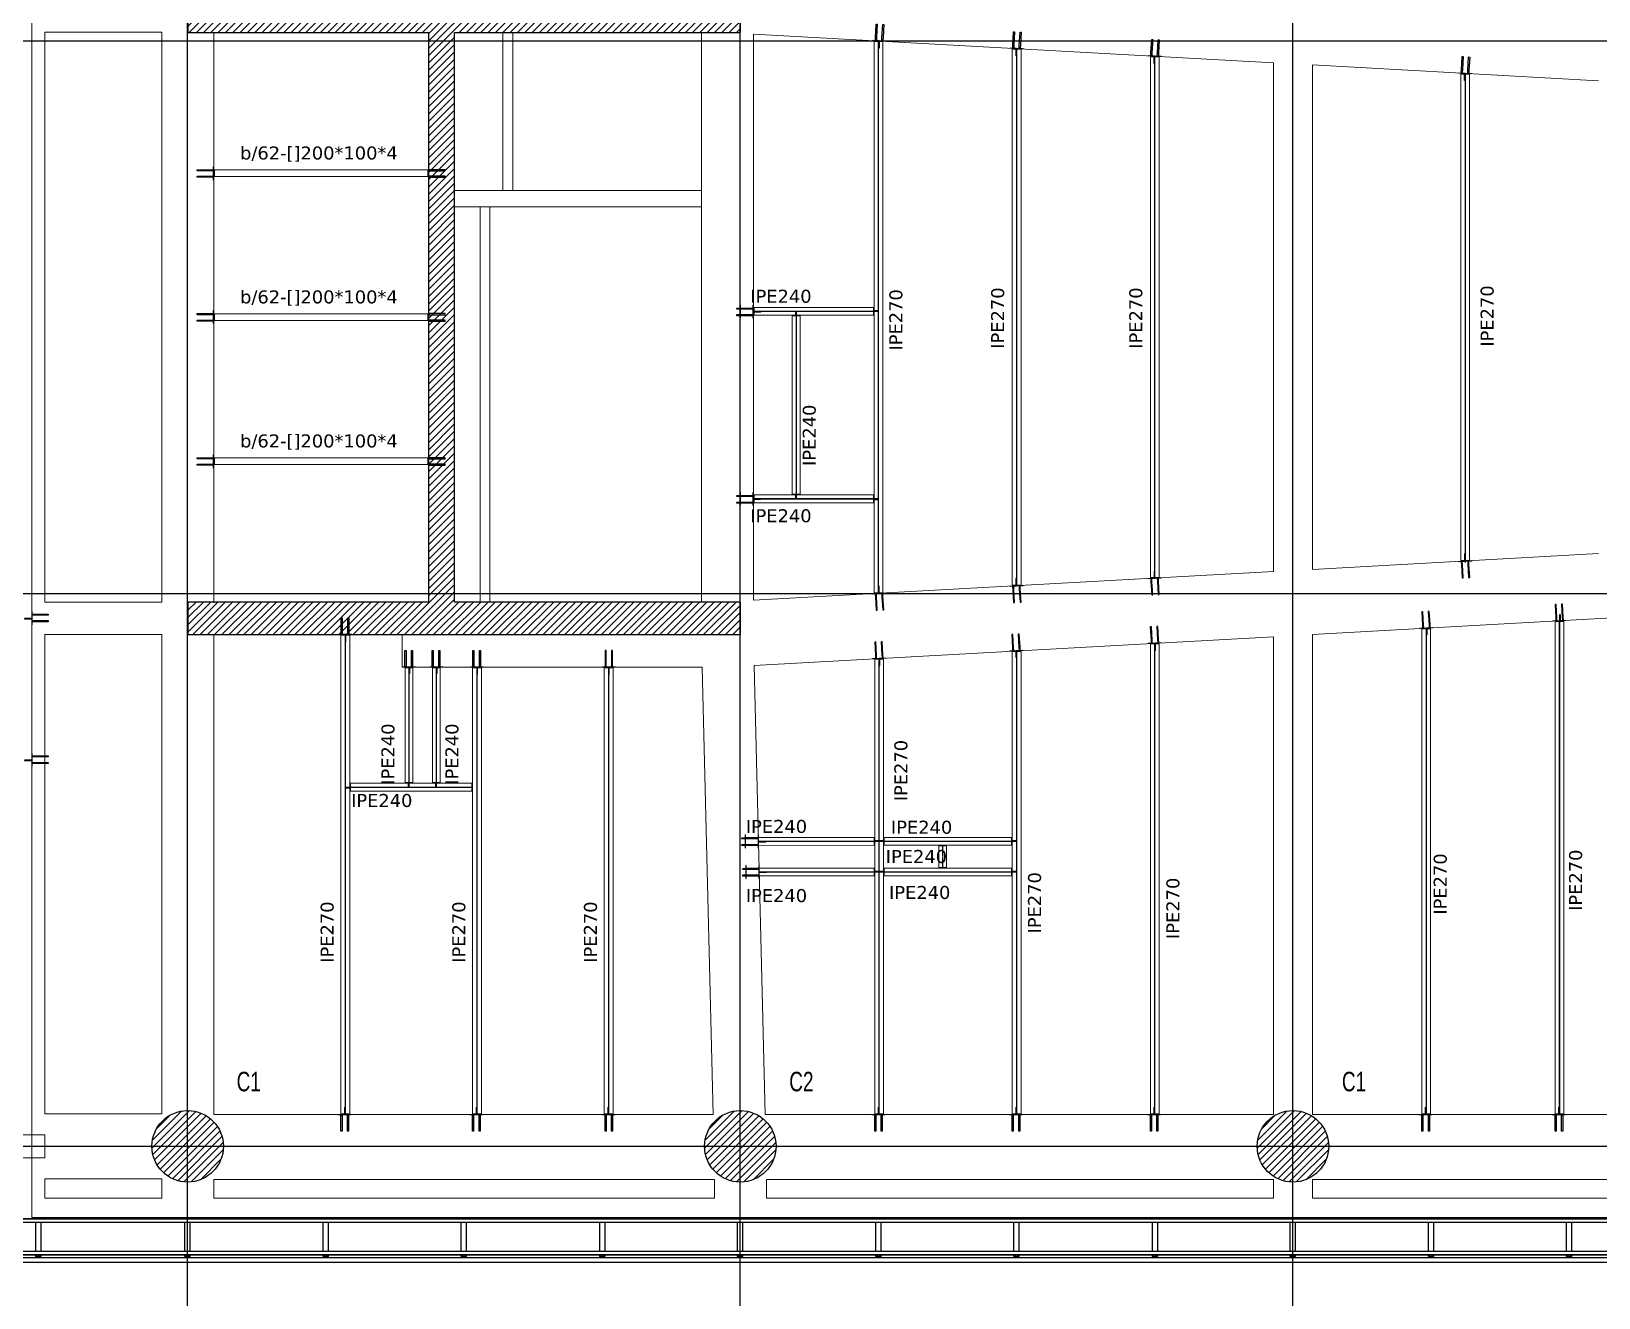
# Model space of a CAD drawing. Header units: millimetres. Extents: x -1702 to 79495, y -21906 to 33736.
# Drawn here: x 10993 to 35099, y -2327 to 17147 of the extents above; entities that cross this region are included whole.
import ezdxf
from ezdxf.enums import TextEntityAlignment as Align

# ---------------------------------------------------------------- set-up
doc = ezdxf.new("R2010")
doc.units = ezdxf.units.MM
doc.header["$LTSCALE"] = 0.9
for name, color, linetype, lineweight in [('0-1', 7, 'Continuous', 5), ('A_ALMA', 8, 'Continuous', 5), ('E_COLUMNAS-4', 1, 'Continuous', 25), ('E_TEXTO', 3, 'Continuous', 9), ('E_VIGAS', 8, 'Continuous', 9), ('E_VIGAS-1', 5, 'Continuous', 25), ('E_VIGAS-2', 10, 'Continuous', 25), ('HCB-PLATINA', 4, 'Continuous', 15), ('HCB-VIGAS', 4, 'Continuous', 15), ('VIGAS_HCB', 4, 'Continuous', 15)]:
    doc.layers.add(name, color=color, linetype=linetype, lineweight=lineweight)
for name, color, linetype in [('HCB-ACH_PANT', 253, 'Continuous'), ('HCB-ANCLAJE', 5, 'Continuous'), ('HCB-EJES', 1, 'Continuous'), ('HCB_PANTALLAS', 6, 'Continuous')]:
    doc.layers.add(name, color=color, linetype=linetype)
doc.styles.add('Arial Narrow', font='', dxfattribs={"width": 0.85, "height": 0.3})
doc.styles.add('VERDANA', font='verdana.ttf')
doc.styles.get('Arial Narrow').set_extended_font_data('Arial Narrow')

# ---------------------------------------------------------------- blocks, each defined once
blk = doc.blocks.new('EST_SFM_VIGA-METALICA-SECCION-C - EST_SFM_VIGA-METALICA-UPN100-1527742-_42_00m_N_E_-NIVEL-11 DOC')
at = {"layer": 'E_VIGAS-2'}
for p, q in [((34.044, 0.018), (-34.827, 0.018)), ((-34.827, -0.032), (34.044, -0.032))]:
    blk.add_line(p, q, dxfattribs=at)
blk = doc.blocks.new('EST_SFM_VIGA-METALICA-SECCION-C - EST_SFM_VIGA-METALICA-UPN100-1527772-_42_00m_N_E_-NIVEL-11 DOC')
at = {"layer": 'E_VIGAS-2'}
for p, q in [((34.942, 0.032), (-34.929, 0.032)), ((-34.929, -0.018), (34.942, -0.018))]:
    blk.add_line(p, q, dxfattribs=at)
blk = doc.blocks.new('EST_SFM_VIGA-METALICA-SECCION-C - EST_SFM_VIGA-METALICA-UPN160-1579051-_42_00m_N_E_-NIVEL-11 DOC')
at = {"layer": 'E_VIGAS-1'}
for p, q in [((30.107, 0.047), (-30.264, 0.047)), ((-30.269, -0.018), (30.113, -0.018))]:
    blk.add_line(p, q, dxfattribs=at)
blk = doc.blocks.new('DCTIB_CNI_EST_MOD-1A-FAC_0001_rvt-1-_42_00m_N_E_-NIVEL-11 DOC')
at = {"layer": 'E_VIGAS-1'}
for p, q in [((-68.003, 139.567), (-67.921, 139.567)), ((-68.003, 139.567), (-68.003, 139.545)), ((-68.003, 139.495), (-68.003, 139.045)), ((-67.921, 139.567), (-67.921, 139.545)), ((-67.921, 139.495), (-67.921, 139.045)), ((-65.703, 139.567), (-65.621, 139.567)), ((-65.703, 139.545), (-65.703, 139.567)), ((-65.703, 139.045), (-65.703, 139.495)), ((-65.621, 139.545), (-65.621, 139.567)), ((-65.621, 139.045), (-65.621, 139.495)), ((-63.578, 139.567), (-63.496, 139.567)), ((-63.578, 139.545), (-63.578, 139.567)), ((-63.578, 139.045), (-63.578, 139.495)), ((-63.496, 139.545), (-63.496, 139.567)), ((-63.496, 139.045), (-63.496, 139.495)), ((-61.453, 139.567), (-61.371, 139.567)), ((-61.453, 139.545), (-61.453, 139.567)), ((-61.453, 139.045), (-61.453, 139.495)), ((-61.371, 139.545), (-61.371, 139.567)), ((-61.371, 139.045), (-61.371, 139.495)), ((-59.328, 139.567), (-59.246, 139.567)), ((-59.328, 139.567), (-59.328, 139.545)), ((-59.328, 139.495), (-59.328, 139.045)), ((-59.246, 139.567), (-59.246, 139.545)), ((-59.246, 139.495), (-59.246, 139.045)), ((-57.203, 139.567), (-57.121, 139.567)), ((-57.203, 139.545), (-57.203, 139.567)), ((-57.203, 139.045), (-57.203, 139.495)), ((-57.121, 139.545), (-57.121, 139.567)), ((-57.121, 139.045), (-57.121, 139.495)), ((-55.078, 139.567), (-54.996, 139.567)), ((-55.078, 139.545), (-55.078, 139.567)), ((-55.078, 139.045), (-55.078, 139.495)), ((-54.996, 139.545), (-54.996, 139.567)), ((-54.996, 139.045), (-54.996, 139.495)), ((-52.953, 139.567), (-52.871, 139.567)), ((-52.953, 139.545), (-52.953, 139.567)), ((-52.953, 139.045), (-52.953, 139.495)), ((-52.871, 139.545), (-52.871, 139.567)), ((-52.871, 139.045), (-52.871, 139.495)), ((-50.828, 139.567), (-50.746, 139.567)), ((-50.828, 139.567), (-50.828, 139.545)), ((-50.828, 139.495), (-50.828, 139.045)), ((-50.746, 139.567), (-50.746, 139.545)), ((-50.746, 139.495), (-50.746, 139.045)), ((-48.703, 139.567), (-48.621, 139.567)), ((-48.703, 139.545), (-48.703, 139.567)), ((-48.703, 139.045), (-48.703, 139.495)), ((-48.621, 139.545), (-48.621, 139.567)), ((-48.621, 139.045), (-48.621, 139.495)), ((-46.578, 139.567), (-46.496, 139.567)), ((-46.578, 139.545), (-46.578, 139.567)), ((-46.578, 139.045), (-46.578, 139.495)), ((-46.496, 139.545), (-46.496, 139.567)), ((-46.496, 139.045), (-46.496, 139.495)), ((-44.453, 139.567), (-44.371, 139.567)), ((-44.453, 139.545), (-44.453, 139.567)), ((-44.453, 139.045), (-44.453, 139.495)), ((-44.371, 139.545), (-44.371, 139.567)), ((-44.371, 139.045), (-44.371, 139.495)), ((-68.003, 138.995), (-68.003, 138.967)), ((-68.003, 138.967), (-67.921, 138.967)), ((-68.003, 138.966), (-68.003, 138.967)), ((-67.975, 138.966), (-68.003, 138.966)), ((-67.965, 138.961), (-67.965, 138.966)), ((-67.965, 138.947), (-67.965, 138.961)), ((-67.96, 138.966), (-67.96, 138.961)), ((-67.96, 138.961), (-67.96, 138.947)), ((-67.921, 138.966), (-67.949, 138.966)), ((-67.921, 138.995), (-67.921, 138.967)), ((-67.921, 138.967), (-67.921, 138.966)), ((-65.703, 138.967), (-65.703, 138.995)), ((-65.703, 138.966), (-65.703, 138.967)), ((-65.703, 138.967), (-65.621, 138.967)), ((-65.675, 138.966), (-65.703, 138.966)), ((-65.665, 138.961), (-65.665, 138.966)), ((-65.665, 138.947), (-65.665, 138.961)), ((-65.66, 138.966), (-65.66, 138.961)), ((-65.66, 138.961), (-65.66, 138.947)), ((-65.621, 138.966), (-65.649, 138.966)), ((-65.621, 138.967), (-65.621, 138.995)), ((-65.621, 138.967), (-65.621, 138.966)), ((-63.578, 138.967), (-63.578, 138.995)), ((-63.578, 138.966), (-63.578, 138.967)), ((-63.578, 138.967), (-63.496, 138.967)), ((-63.55, 138.966), (-63.578, 138.966)), ((-63.54, 138.961), (-63.54, 138.966)), ((-63.54, 138.947), (-63.54, 138.961)), ((-63.535, 138.966), (-63.535, 138.961)), ((-63.535, 138.961), (-63.535, 138.947)), ((-63.496, 138.966), (-63.524, 138.966)), ((-63.496, 138.967), (-63.496, 138.995)), ((-63.496, 138.967), (-63.496, 138.966)), ((-61.453, 138.967), (-61.453, 138.995)), ((-61.453, 138.966), (-61.453, 138.967)), ((-61.453, 138.967), (-61.371, 138.967)), ((-61.425, 138.966), (-61.453, 138.966)), ((-61.415, 138.961), (-61.415, 138.966)), ((-61.415, 138.947), (-61.415, 138.961)), ((-61.41, 138.966), (-61.41, 138.961)), ((-61.41, 138.961), (-61.41, 138.947)), ((-61.371, 138.966), (-61.399, 138.966)), ((-61.371, 138.967), (-61.371, 138.995)), ((-61.371, 138.967), (-61.371, 138.966)), ((-59.328, 138.995), (-59.328, 138.967)), ((-59.328, 138.967), (-59.246, 138.967)), ((-59.328, 138.966), (-59.328, 138.967)), ((-59.3, 138.966), (-59.328, 138.966)), ((-59.29, 138.961), (-59.29, 138.966)), ((-59.29, 138.947), (-59.29, 138.961)), ((-59.285, 138.966), (-59.285, 138.961)), ((-59.285, 138.961), (-59.285, 138.947)), ((-59.246, 138.966), (-59.274, 138.966)), ((-59.246, 138.995), (-59.246, 138.967)), ((-59.246, 138.967), (-59.246, 138.966)), ((-57.203, 138.967), (-57.203, 138.995)), ((-57.203, 138.966), (-57.203, 138.967)), ((-57.203, 138.967), (-57.121, 138.967)), ((-57.176, 138.966), (-57.203, 138.966)), ((-57.165, 138.961), (-57.165, 138.966)), ((-57.165, 138.947), (-57.165, 138.961)), ((-57.16, 138.966), (-57.16, 138.961)), ((-57.16, 138.961), (-57.16, 138.947)), ((-57.121, 138.966), (-57.149, 138.966)), ((-57.121, 138.967), (-57.121, 138.995)), ((-57.121, 138.967), (-57.121, 138.966)), ((-55.078, 138.967), (-55.078, 138.995)), ((-55.078, 138.966), (-55.078, 138.967)), ((-55.078, 138.967), (-54.996, 138.967)), ((-55.05, 138.966), (-55.078, 138.966)), ((-55.04, 138.961), (-55.04, 138.966)), ((-55.04, 138.947), (-55.04, 138.961)), ((-55.035, 138.966), (-55.035, 138.961)), ((-55.035, 138.961), (-55.035, 138.947)), ((-54.996, 138.966), (-55.024, 138.966)), ((-54.996, 138.967), (-54.996, 138.995)), ((-54.996, 138.967), (-54.996, 138.966)), ((-52.953, 138.967), (-52.953, 138.995)), ((-52.953, 138.966), (-52.953, 138.967)), ((-52.953, 138.967), (-52.871, 138.967)), ((-52.925, 138.966), (-52.953, 138.966)), ((-52.915, 138.961), (-52.915, 138.966)), ((-52.915, 138.947), (-52.915, 138.961)), ((-52.91, 138.966), (-52.91, 138.961)), ((-52.91, 138.961), (-52.91, 138.947)), ((-52.871, 138.966), (-52.899, 138.966)), ((-52.871, 138.967), (-52.871, 138.995)), ((-52.871, 138.967), (-52.871, 138.966)), ((-50.828, 138.995), (-50.828, 138.967)), ((-50.828, 138.967), (-50.746, 138.967)), ((-50.828, 138.966), (-50.828, 138.967)), ((-50.8, 138.966), (-50.828, 138.966)), ((-50.79, 138.961), (-50.79, 138.966)), ((-50.79, 138.947), (-50.79, 138.961)), ((-50.785, 138.966), (-50.785, 138.961)), ((-50.785, 138.961), (-50.785, 138.947)), ((-50.746, 138.966), (-50.774, 138.966)), ((-50.746, 138.995), (-50.746, 138.967)), ((-50.746, 138.967), (-50.746, 138.966)), ((-48.703, 138.967), (-48.703, 138.995)), ((-48.703, 138.966), (-48.703, 138.967)), ((-48.703, 138.967), (-48.621, 138.967)), ((-48.676, 138.966), (-48.703, 138.966)), ((-48.665, 138.961), (-48.665, 138.966)), ((-48.665, 138.947), (-48.665, 138.961)), ((-48.66, 138.966), (-48.66, 138.961)), ((-48.66, 138.961), (-48.66, 138.947)), ((-48.621, 138.966), (-48.649, 138.966)), ((-48.621, 138.967), (-48.621, 138.995)), ((-48.621, 138.967), (-48.621, 138.966)), ((-46.578, 138.967), (-46.578, 138.995)), ((-46.578, 138.966), (-46.578, 138.967)), ((-46.578, 138.967), (-46.496, 138.967)), ((-46.55, 138.966), (-46.578, 138.966)), ((-46.54, 138.961), (-46.54, 138.966)), ((-46.54, 138.947), (-46.54, 138.961)), ((-46.535, 138.966), (-46.535, 138.961)), ((-46.535, 138.961), (-46.535, 138.947)), ((-46.496, 138.966), (-46.524, 138.966)), ((-46.496, 138.967), (-46.496, 138.995)), ((-46.496, 138.967), (-46.496, 138.966)), ((-44.453, 138.967), (-44.453, 138.995)), ((-44.453, 138.966), (-44.453, 138.967)), ((-44.453, 138.967), (-44.371, 138.967)), ((-44.425, 138.966), (-44.453, 138.966)), ((-44.415, 138.961), (-44.415, 138.966)), ((-44.415, 138.947), (-44.415, 138.961)), ((-44.41, 138.966), (-44.41, 138.961)), ((-44.41, 138.961), (-44.41, 138.947)), ((-44.371, 138.966), (-44.399, 138.966)), ((-44.371, 138.967), (-44.371, 138.995)), ((-44.371, 138.967), (-44.371, 138.966))]:
    blk.add_line(p, q, dxfattribs=at)
for points, knots in [([(-67.965, 138.961), (-67.965, 138.962), (-67.965, 138.963), (-67.967, 138.965), (-67.968, 138.965), (-67.97, 138.966), (-67.971, 138.966), (-67.972, 138.966), (-67.974, 138.966), (-67.975, 138.966)], [0, 0, 0, 0, 0.285714, 0.428571, 0.571429, 0.678571, 0.732143, 0.785714, 1, 1, 1, 1]), ([(-67.975, 138.966), (-67.974, 138.966), (-67.973, 138.966), (-67.97, 138.966), (-67.968, 138.965), (-67.966, 138.964), (-67.965, 138.963), (-67.965, 138.962), (-67.965, 138.961)], [0, 0, 0, 0, 0.142857, 0.285714, 0.428571, 0.571429, 0.785714, 1, 1, 1, 1]), ([(-67.96, 138.961), (-67.96, 138.962), (-67.959, 138.963), (-67.958, 138.965), (-67.956, 138.965), (-67.955, 138.966), (-67.954, 138.966), (-67.952, 138.966), (-67.951, 138.966), (-67.95, 138.966)], [0, 0, 0, 0, 0.2857143, 0.4285714, 0.5714286, 0.6785714, 0.7321429, 0.7857143, 0.9246931, 0.9246931, 0.9246931, 0.9246931]), ([(-67.95, 138.966), (-67.951, 138.966), (-67.952, 138.966), (-67.954, 138.966), (-67.956, 138.965), (-67.958, 138.964), (-67.959, 138.963), (-67.96, 138.962), (-67.96, 138.961)], [0.0753443, 0.0753443, 0.0753443, 0.0753443, 0.1428571, 0.2857143, 0.4285714, 0.5714286, 0.7857143, 1, 1, 1, 1]), ([(-65.675, 138.966), (-65.674, 138.966), (-65.673, 138.966), (-65.67, 138.966), (-65.668, 138.965), (-65.666, 138.964), (-65.665, 138.963), (-65.665, 138.962), (-65.665, 138.961)], [0, 0, 0, 0, 0.142857, 0.285714, 0.428571, 0.571429, 0.785714, 1, 1, 1, 1]), ([(-65.665, 138.961), (-65.665, 138.962), (-65.665, 138.963), (-65.667, 138.965), (-65.668, 138.965), (-65.67, 138.966), (-65.671, 138.966), (-65.672, 138.966), (-65.674, 138.966), (-65.675, 138.966)], [0, 0, 0, 0, 0.285714, 0.428571, 0.571429, 0.678571, 0.732143, 0.785714, 1, 1, 1, 1]), ([(-65.649, 138.966), (-65.65, 138.966), (-65.651, 138.966), (-65.654, 138.966), (-65.656, 138.965), (-65.658, 138.964), (-65.659, 138.963), (-65.66, 138.962), (-65.66, 138.961)], [0, 0, 0, 0, 0.142857, 0.285714, 0.428571, 0.571429, 0.785714, 1, 1, 1, 1]), ([(-65.66, 138.961), (-65.66, 138.962), (-65.659, 138.963), (-65.658, 138.965), (-65.656, 138.965), (-65.655, 138.966), (-65.654, 138.966), (-65.652, 138.966), (-65.65, 138.966), (-65.649, 138.966)], [0, 0, 0, 0, 0.285714, 0.428571, 0.571429, 0.678571, 0.732143, 0.785714, 1, 1, 1, 1]), ([(-63.55, 138.966), (-63.549, 138.966), (-63.548, 138.966), (-63.545, 138.966), (-63.543, 138.965), (-63.541, 138.964), (-63.54, 138.963), (-63.54, 138.962), (-63.54, 138.961)], [0, 0, 0, 0, 0.142857, 0.285714, 0.428571, 0.571429, 0.785714, 1, 1, 1, 1]), ([(-63.54, 138.961), (-63.54, 138.962), (-63.54, 138.963), (-63.542, 138.965), (-63.543, 138.965), (-63.545, 138.966), (-63.546, 138.966), (-63.547, 138.966), (-63.549, 138.966), (-63.55, 138.966)], [0, 0, 0, 0, 0.285714, 0.428571, 0.571429, 0.678571, 0.732143, 0.785714, 1, 1, 1, 1]), ([(-63.524, 138.966), (-63.525, 138.966), (-63.526, 138.966), (-63.529, 138.966), (-63.531, 138.965), (-63.533, 138.964), (-63.534, 138.963), (-63.535, 138.962), (-63.535, 138.961)], [0, 0, 0, 0, 0.142857, 0.285714, 0.428571, 0.571429, 0.785714, 1, 1, 1, 1]), ([(-63.535, 138.961), (-63.535, 138.962), (-63.534, 138.963), (-63.533, 138.965), (-63.531, 138.965), (-63.53, 138.966), (-63.529, 138.966), (-63.527, 138.966), (-63.525, 138.966), (-63.524, 138.966)], [0, 0, 0, 0, 0.285714, 0.428571, 0.571429, 0.678571, 0.732143, 0.785714, 1, 1, 1, 1]), ([(-61.425, 138.966), (-61.424, 138.966), (-61.423, 138.966), (-61.42, 138.966), (-61.418, 138.965), (-61.416, 138.964), (-61.415, 138.963), (-61.415, 138.962), (-61.415, 138.961)], [0, 0, 0, 0, 0.142857, 0.285714, 0.428571, 0.571429, 0.785714, 1, 1, 1, 1]), ([(-61.415, 138.961), (-61.415, 138.962), (-61.415, 138.963), (-61.417, 138.965), (-61.418, 138.965), (-61.42, 138.966), (-61.421, 138.966), (-61.422, 138.966), (-61.424, 138.966), (-61.425, 138.966)], [0, 0, 0, 0, 0.285714, 0.428571, 0.571429, 0.678571, 0.732143, 0.785714, 1, 1, 1, 1]), ([(-61.399, 138.966), (-61.4, 138.966), (-61.401, 138.966), (-61.404, 138.966), (-61.406, 138.965), (-61.408, 138.964), (-61.409, 138.963), (-61.41, 138.962), (-61.41, 138.961)], [0, 0, 0, 0, 0.142857, 0.285714, 0.428571, 0.571429, 0.785714, 1, 1, 1, 1]), ([(-61.41, 138.961), (-61.41, 138.962), (-61.409, 138.963), (-61.408, 138.965), (-61.406, 138.965), (-61.405, 138.966), (-61.404, 138.966), (-61.402, 138.966), (-61.4, 138.966), (-61.399, 138.966)], [0, 0, 0, 0, 0.285714, 0.428571, 0.571429, 0.678571, 0.732143, 0.785714, 1, 1, 1, 1]), ([(-59.29, 138.961), (-59.29, 138.962), (-59.29, 138.963), (-59.292, 138.965), (-59.293, 138.965), (-59.295, 138.966), (-59.296, 138.966), (-59.297, 138.966), (-59.299, 138.966), (-59.3, 138.966)], [0, 0, 0, 0, 0.285714, 0.428571, 0.571429, 0.678571, 0.732143, 0.785714, 1, 1, 1, 1]), ([(-59.3, 138.966), (-59.299, 138.966), (-59.298, 138.966), (-59.295, 138.966), (-59.293, 138.965), (-59.291, 138.964), (-59.29, 138.963), (-59.29, 138.962), (-59.29, 138.961)], [0, 0, 0, 0, 0.142857, 0.285714, 0.428571, 0.571429, 0.785714, 1, 1, 1, 1]), ([(-59.285, 138.961), (-59.285, 138.962), (-59.284, 138.963), (-59.283, 138.965), (-59.281, 138.965), (-59.28, 138.966), (-59.279, 138.966), (-59.277, 138.966), (-59.275, 138.966), (-59.274, 138.966)], [0, 0, 0, 0, 0.285714, 0.428571, 0.571429, 0.678571, 0.732143, 0.785714, 1, 1, 1, 1]), ([(-59.274, 138.966), (-59.275, 138.966), (-59.276, 138.966), (-59.279, 138.966), (-59.281, 138.965), (-59.283, 138.964), (-59.284, 138.963), (-59.285, 138.962), (-59.285, 138.961)], [0, 0, 0, 0, 0.142857, 0.285714, 0.428571, 0.571429, 0.785714, 1, 1, 1, 1]), ([(-57.176, 138.966), (-57.175, 138.966), (-57.173, 138.966), (-57.171, 138.966), (-57.168, 138.965), (-57.167, 138.964), (-57.165, 138.963), (-57.165, 138.962), (-57.165, 138.961)], [0, 0, 0, 0, 0.142857, 0.285714, 0.428571, 0.571429, 0.785714, 1, 1, 1, 1]), ([(-57.165, 138.961), (-57.165, 138.962), (-57.165, 138.963), (-57.167, 138.965), (-57.168, 138.965), (-57.17, 138.966), (-57.171, 138.966), (-57.173, 138.966), (-57.174, 138.966), (-57.176, 138.966)], [0, 0, 0, 0, 0.285714, 0.428571, 0.571429, 0.678571, 0.732143, 0.785714, 1, 1, 1, 1]), ([(-57.149, 138.966), (-57.15, 138.966), (-57.152, 138.966), (-57.154, 138.966), (-57.156, 138.965), (-57.158, 138.964), (-57.16, 138.963), (-57.16, 138.962), (-57.16, 138.961)], [0, 0, 0, 0, 0.142857, 0.285714, 0.428571, 0.571429, 0.785714, 1, 1, 1, 1]), ([(-57.16, 138.961), (-57.16, 138.962), (-57.159, 138.963), (-57.158, 138.965), (-57.156, 138.965), (-57.155, 138.966), (-57.154, 138.966), (-57.152, 138.966), (-57.15, 138.966), (-57.149, 138.966)], [0, 0, 0, 0, 0.285714, 0.428571, 0.571429, 0.678571, 0.732143, 0.785714, 1, 1, 1, 1]), ([(-55.05, 138.966), (-55.049, 138.966), (-55.048, 138.966), (-55.045, 138.966), (-55.043, 138.965), (-55.041, 138.964), (-55.04, 138.963), (-55.04, 138.962), (-55.04, 138.961)], [0, 0, 0, 0, 0.142857, 0.285714, 0.428571, 0.571429, 0.785714, 1, 1, 1, 1]), ([(-55.04, 138.961), (-55.04, 138.962), (-55.04, 138.963), (-55.042, 138.965), (-55.043, 138.965), (-55.045, 138.966), (-55.046, 138.966), (-55.047, 138.966), (-55.049, 138.966), (-55.05, 138.966)], [0, 0, 0, 0, 0.285714, 0.428571, 0.571429, 0.678571, 0.732143, 0.785714, 1, 1, 1, 1]), ([(-55.024, 138.966), (-55.025, 138.966), (-55.026, 138.966), (-55.029, 138.966), (-55.031, 138.965), (-55.033, 138.964), (-55.034, 138.963), (-55.035, 138.962), (-55.035, 138.961)], [0, 0, 0, 0, 0.142857, 0.285714, 0.428571, 0.571429, 0.785714, 1, 1, 1, 1]), ([(-55.035, 138.961), (-55.035, 138.962), (-55.034, 138.963), (-55.033, 138.965), (-55.031, 138.965), (-55.03, 138.966), (-55.029, 138.966), (-55.027, 138.966), (-55.025, 138.966), (-55.024, 138.966)], [0, 0, 0, 0, 0.285714, 0.428571, 0.571429, 0.678571, 0.732143, 0.785714, 1, 1, 1, 1]), ([(-52.925, 138.966), (-52.924, 138.966), (-52.923, 138.966), (-52.92, 138.966), (-52.918, 138.965), (-52.916, 138.964), (-52.915, 138.963), (-52.915, 138.962), (-52.915, 138.961)], [0, 0, 0, 0, 0.142857, 0.285714, 0.428571, 0.571429, 0.785714, 1, 1, 1, 1]), ([(-52.915, 138.961), (-52.915, 138.962), (-52.915, 138.963), (-52.917, 138.965), (-52.918, 138.965), (-52.92, 138.966), (-52.921, 138.966), (-52.922, 138.966), (-52.924, 138.966), (-52.925, 138.966)], [0, 0, 0, 0, 0.285714, 0.428571, 0.571429, 0.678571, 0.732143, 0.785714, 1, 1, 1, 1]), ([(-52.899, 138.966), (-52.9, 138.966), (-52.901, 138.966), (-52.904, 138.966), (-52.906, 138.965), (-52.908, 138.964), (-52.909, 138.963), (-52.91, 138.962), (-52.91, 138.961)], [0, 0, 0, 0, 0.142857, 0.285714, 0.428571, 0.571429, 0.785714, 1, 1, 1, 1]), ([(-52.91, 138.961), (-52.91, 138.962), (-52.909, 138.963), (-52.908, 138.965), (-52.906, 138.965), (-52.905, 138.966), (-52.904, 138.966), (-52.902, 138.966), (-52.9, 138.966), (-52.899, 138.966)], [0, 0, 0, 0, 0.285714, 0.428571, 0.571429, 0.678571, 0.732143, 0.785714, 1, 1, 1, 1]), ([(-50.79, 138.961), (-50.79, 138.962), (-50.79, 138.963), (-50.792, 138.965), (-50.793, 138.965), (-50.795, 138.966), (-50.796, 138.966), (-50.797, 138.966), (-50.799, 138.966), (-50.8, 138.966)], [0, 0, 0, 0, 0.285714, 0.428571, 0.571429, 0.678571, 0.732143, 0.785714, 1, 1, 1, 1]), ([(-50.8, 138.966), (-50.799, 138.966), (-50.798, 138.966), (-50.795, 138.966), (-50.793, 138.965), (-50.791, 138.964), (-50.79, 138.963), (-50.79, 138.962), (-50.79, 138.961)], [0, 0, 0, 0, 0.142857, 0.285714, 0.428571, 0.571429, 0.785714, 1, 1, 1, 1]), ([(-50.785, 138.961), (-50.785, 138.962), (-50.784, 138.963), (-50.783, 138.965), (-50.781, 138.965), (-50.78, 138.966), (-50.779, 138.966), (-50.777, 138.966), (-50.775, 138.966), (-50.774, 138.966)], [0, 0, 0, 0, 0.285714, 0.428571, 0.571429, 0.678571, 0.732143, 0.785714, 1, 1, 1, 1]), ([(-50.774, 138.966), (-50.775, 138.966), (-50.776, 138.966), (-50.779, 138.966), (-50.781, 138.965), (-50.783, 138.964), (-50.784, 138.963), (-50.785, 138.962), (-50.785, 138.961)], [0, 0, 0, 0, 0.142857, 0.285714, 0.428571, 0.571429, 0.785714, 1, 1, 1, 1]), ([(-48.676, 138.966), (-48.675, 138.966), (-48.673, 138.966), (-48.671, 138.966), (-48.668, 138.965), (-48.667, 138.964), (-48.665, 138.963), (-48.665, 138.962), (-48.665, 138.961)], [0, 0, 0, 0, 0.142857, 0.285714, 0.428571, 0.571429, 0.785714, 1, 1, 1, 1]), ([(-48.665, 138.961), (-48.665, 138.962), (-48.665, 138.963), (-48.667, 138.965), (-48.668, 138.965), (-48.67, 138.966), (-48.671, 138.966), (-48.673, 138.966), (-48.674, 138.966), (-48.676, 138.966)], [0, 0, 0, 0, 0.285714, 0.428571, 0.571429, 0.678571, 0.732143, 0.785714, 1, 1, 1, 1]), ([(-48.649, 138.966), (-48.65, 138.966), (-48.652, 138.966), (-48.654, 138.966), (-48.656, 138.965), (-48.658, 138.964), (-48.66, 138.963), (-48.66, 138.962), (-48.66, 138.961)], [0, 0, 0, 0, 0.142857, 0.285714, 0.428571, 0.571429, 0.785714, 1, 1, 1, 1]), ([(-48.66, 138.961), (-48.66, 138.962), (-48.659, 138.963), (-48.658, 138.965), (-48.656, 138.965), (-48.655, 138.966), (-48.654, 138.966), (-48.652, 138.966), (-48.65, 138.966), (-48.649, 138.966)], [0, 0, 0, 0, 0.285714, 0.428571, 0.571429, 0.678571, 0.732143, 0.785714, 1, 1, 1, 1]), ([(-46.55, 138.966), (-46.549, 138.966), (-46.548, 138.966), (-46.545, 138.966), (-46.543, 138.965), (-46.541, 138.964), (-46.54, 138.963), (-46.54, 138.962), (-46.54, 138.961)], [0, 0, 0, 0, 0.142857, 0.285714, 0.428571, 0.571429, 0.785714, 1, 1, 1, 1]), ([(-46.54, 138.961), (-46.54, 138.962), (-46.54, 138.963), (-46.542, 138.965), (-46.543, 138.965), (-46.545, 138.966), (-46.546, 138.966), (-46.547, 138.966), (-46.549, 138.966), (-46.55, 138.966)], [0, 0, 0, 0, 0.285714, 0.428571, 0.571429, 0.678571, 0.732143, 0.785714, 1, 1, 1, 1]), ([(-46.524, 138.966), (-46.525, 138.966), (-46.526, 138.966), (-46.529, 138.966), (-46.531, 138.965), (-46.533, 138.964), (-46.534, 138.963), (-46.535, 138.962), (-46.535, 138.961)], [0, 0, 0, 0, 0.142857, 0.285714, 0.428571, 0.571429, 0.785714, 1, 1, 1, 1]), ([(-46.535, 138.961), (-46.535, 138.962), (-46.534, 138.963), (-46.533, 138.965), (-46.531, 138.965), (-46.53, 138.966), (-46.529, 138.966), (-46.527, 138.966), (-46.525, 138.966), (-46.524, 138.966)], [0, 0, 0, 0, 0.285714, 0.428571, 0.571429, 0.678571, 0.732143, 0.785714, 1, 1, 1, 1]), ([(-44.425, 138.966), (-44.424, 138.966), (-44.423, 138.966), (-44.42, 138.966), (-44.418, 138.965), (-44.416, 138.964), (-44.415, 138.963), (-44.415, 138.962), (-44.415, 138.961)], [0, 0, 0, 0, 0.142857, 0.285714, 0.428571, 0.571429, 0.785714, 1, 1, 1, 1]), ([(-44.415, 138.961), (-44.415, 138.962), (-44.415, 138.963), (-44.417, 138.965), (-44.418, 138.965), (-44.42, 138.966), (-44.421, 138.966), (-44.422, 138.966), (-44.424, 138.966), (-44.425, 138.966)], [0, 0, 0, 0, 0.285714, 0.428571, 0.571429, 0.678571, 0.732143, 0.785714, 1, 1, 1, 1]), ([(-44.399, 138.966), (-44.4, 138.966), (-44.401, 138.966), (-44.404, 138.966), (-44.406, 138.965), (-44.408, 138.964), (-44.409, 138.963), (-44.41, 138.962), (-44.41, 138.961)], [0, 0, 0, 0, 0.142857, 0.285714, 0.428571, 0.571429, 0.785714, 1, 1, 1, 1]), ([(-44.41, 138.961), (-44.41, 138.962), (-44.409, 138.963), (-44.408, 138.965), (-44.406, 138.965), (-44.405, 138.966), (-44.404, 138.966), (-44.402, 138.966), (-44.4, 138.966), (-44.399, 138.966)], [0, 0, 0, 0, 0.285714, 0.428571, 0.571429, 0.678571, 0.732143, 0.785714, 1, 1, 1, 1])]:
    blk.add_open_spline(points, degree=3, knots=knots, dxfattribs=at)
at = {"layer": 'E_VIGAS-2'}
for p, q in [((-74.597, 139.545), (-5.727, 139.545)), ((-5.727, 139.545), (-74.597, 139.545)), ((-5.177, 138.995), (-75.147, 138.995)), ((-75.147, 138.995), (-5.177, 138.995))]:
    blk.add_line(p, q, dxfattribs=at)
at = {"layer": 'E_VIGAS-1'}
blk.add_blockref('EST_SFM_VIGA-METALICA-SECCION-C - EST_SFM_VIGA-METALICA-UPN160-1579051-_42_00m_N_E_-NIVEL-11 DOC', (-40.084, 138.9), dxfattribs=at)
at = {"layer": 'E_VIGAS-2'}
for name, p in [('EST_SFM_VIGA-METALICA-SECCION-C - EST_SFM_VIGA-METALICA-UPN100-1527742-_42_00m_N_E_-NIVEL-11 DOC', (-39.77, 139.527)), ('EST_SFM_VIGA-METALICA-SECCION-C - EST_SFM_VIGA-METALICA-UPN100-1527772-_42_00m_N_E_-NIVEL-11 DOC', (-40.169, 139.013))]:
    blk.add_blockref(name, p, dxfattribs=at)
blk = doc.blocks.new('CX-CONC')
at = {"layer": 'HCB-ANCLAJE'}
for points in [[(-50, -8), (-46, -6), (-42, -8), (-40, -8), (-38, -14), (-38, -52), (-38, -256), (-54, -256), (-54, -52), (-54, -14), (-52, -8)], [(50, -8), (54, -6), (58, -8), (60, -8), (62, -14), (62, -52), (62, -256), (46, -256), (46, -52), (46, -14), (48, -8)]]:
    blk.add_lwpolyline(points, close=True, dxfattribs=at)
at = {"layer": 'HCB-PLATINA'}
blk.add_lwpolyline([(-100, -6), (100, -6), (100, 0), (-100, 0)], close=True, dxfattribs=at)

msp = doc.modelspace()

# ---------------------------------------------------------------- hatches: boundary and pattern name
at = {"layer": 'HCB-ACH_PANT'}
h = msp.add_hatch(dxfattribs=at)
h.set_pattern_fill('ANSI31', color=256, scale=25)
h.set_pattern_definition([(45, (-16279.805, -55448.78), (-56.1266, 56.1266), [])])
h.paths.add_polyline_path([(13399.8, 8370.1), (13399.8, 7870.1), (21899.8, 7870.1), (21899.8, 8370.1), (17499.8, 8370.1), (17499.8, 17130.1), (21899.8, 17130.1), (21899.8, 17630.1), (13399.8, 17630.1), (13399.8, 17130.1), (17099.8, 17130.1), (17099.8, 8370.1)])
h = msp.add_hatch(dxfattribs=at)
h.set_pattern_fill('ANSI31', color=256, scale=25)
h.set_pattern_definition([(45, (750.506, -1e-10), (-56.1266, 56.1266), [])])
edge = h.paths.add_edge_path()
edge.add_arc((13396.7, 0), 550, 0, 360)
h = msp.add_hatch(dxfattribs=at)
h.set_pattern_fill('ANSI31', color=256, scale=25)
h.set_pattern_definition([(45, (9250.506, -1e-10), (-56.1266, 56.1266), [])])
edge = h.paths.add_edge_path()
edge.add_arc((21896.7, 0), 550, 0, 360)
h = msp.add_hatch(dxfattribs=at)
h.set_pattern_fill('ANSI31', color=256, scale=25)
h.set_pattern_definition([(45, (17750.506, -1e-10), (-56.1266, 56.1266), [])])
edge = h.paths.add_edge_path()
edge.add_arc((30396.7, 0), 550, 0, 360)

# ---------------------------------------------------------------- linework, layer by layer
for points in [[(24024.9, 16889.2), (24024.9, 16999.2), (24030.9, 16999.2), (24030.9, 16889.2)], [(26137.6, 16772.1), (26137.6, 16882.1), (26143.6, 16882.1), (26143.6, 16772.1)], [(28262.4, 16654.7), (28262.4, 16764.7), (28268.4, 16764.7), (28268.4, 16654.7)], [(33037.5, 16390.4), (33037.5, 16500.4), (33043.5, 16500.4), (33043.5, 16390.4)], [(22207.9, 12830.5), (22097.9, 12830.5), (22097.9, 12836.5), (22207.9, 12836.5)], [(22207.9, 9948.9), (22097.9, 9948.9), (22097.9, 9954.9), (22207.9, 9954.9)], [(33037.5, 9111.7), (33037.5, 9001.7), (33043.5, 9001.7), (33043.5, 9111.7)], [(26137.2, 8730.5), (26137.2, 8620.5), (26143.2, 8620.5), (26143.2, 8730.5)], [(28262.2, 8847.9), (28262.2, 8737.9), (28268.2, 8737.9), (28268.2, 8847.9)], [(24025.2, 8613.9), (24025.2, 8503.9), (24031.2, 8503.9), (24031.2, 8613.9)], [(10887.7, 8113), (10997.7, 8113), (10997.7, 8119), (10887.7, 8119)], [(32456.2, 7966.5), (32456.2, 7866.5), (32450.2, 7866.5), (32450.2, 7966.5)], [(34506, 8180.7), (34506, 8080.7), (34500, 8080.7), (34500, 8180.7)], [(15831.3, 7760.1), (15831.3, 7870.1), (15825.3, 7870.1), (15825.3, 7760.1)], [(28281, 7626.8), (28281, 7736.8), (28275, 7736.8), (28275, 7626.8)], [(24041.3, 7393.1), (24041.3, 7503.1), (24035.3, 7503.1), (24035.3, 7393.1)], [(26143.4, 7618.8), (26143.4, 7518.8), (26137.4, 7518.8), (26137.4, 7618.8)], [(16811.1, 7370.2), (16811.1, 7270.2), (16805.1, 7270.2), (16805.1, 7370.2)], [(17231.1, 7370.2), (17231.1, 7270.2), (17225.1, 7270.2), (17225.1, 7370.2)], [(17856.3, 7260.2), (17856.3, 7370.2), (17850.3, 7370.2), (17850.3, 7260.2)], [(19881, 7260.2), (19881, 7370.2), (19875, 7370.2), (19875, 7260.2)], [(10887.7, 5933.1), (10997.7, 5933.1), (10997.7, 5939.1), (10887.7, 5939.1)], [(22285.3, 4679.3), (22175.3, 4679.3), (22175.3, 4685.3), (22285.3, 4685.3)], [(22299.4, 4209.3), (22189.4, 4209.3), (22189.4, 4215.3), (22299.4, 4215.3)], [(15818.4, 600), (15818.4, 490), (15812.4, 490), (15812.4, 600)], [(17843.4, 600), (17843.4, 490), (17837.4, 490), (17837.4, 600)], [(19868.4, 600.1), (19868.4, 490.1), (19862.4, 490.1), (19862.4, 600.1)], [(24028.6, 600.1), (24028.6, 490.1), (24022.6, 490.1), (24022.6, 600.1)], [(26143.4, 600.1), (26143.4, 490.1), (26137.4, 490.1), (26137.4, 600.1)], [(28268.4, 600.1), (28268.4, 490.1), (28262.4, 490.1), (28262.4, 600.1)], [(32443.4, 600.1), (32443.4, 490.1), (32437.4, 490.1), (32437.4, 600.1)], [(34493.4, 600.1), (34493.4, 490.1), (34487.4, 490.1), (34487.4, 600.1)]]:
    msp.add_lwpolyline(points, close=True)
at = {"layer": 'A_ALMA'}
for p, q in [((24018.4, 8513.5), (24018.4, 16989.2)), ((24025, 8513.5), (24025, 16989.6)), ((26143.4, 8630.8), (26143.4, 16872)), ((26150, 8630.8), (26150, 16872)), ((28268.4, 8748.2), (28268.4, 16754.4)), ((28275, 8748.2), (28275, 16754.4)), ((33043.5, 8978.8), (33043.5, 16490.4)), ((33050.1, 8978.8), (33050.1, 16490.4)), ((22107.9, 12842.7), (23945.2, 12842.7)), ((22107.9, 12836.5), (23945.2, 12836.5)), ((22753.8, 10028.2), (22753.8, 12770.3)), ((22760, 10028.2), (22760, 12770.3)), ((22107.9, 9961), (23944.2, 9961)), ((22107.9, 9954.8), (23945.2, 9954.8)), ((32443.4, 510), (32443.4, 7956.5)), ((32450, 7967.4), (32450, 7967.4)), ((32450, 500), (32450, 7956.5)), ((34493.4, 510), (34493.4, 8080.3)), ((34500, 500), (34500, 8096)), ((15818.4, 510), (15818.4, 7860.2)), ((15825, 500), (15825, 7860.2)), ((28268.4, 510), (28268.4, 7726.7)), ((28275, 500), (28275, 7726.7)), ((24028.6, 510), (24028.6, 7492.5)), ((24035.2, 500), (24035.2, 7492.5)), ((26143.4, 510), (26143.4, 7609.3)), ((26150, 500), (26150, 7609.3)), ((16798.6, 5593.1), (16798.6, 7360.1)), ((16804.8, 5593.1), (16804.8, 7360.1)), ((17218.6, 5592.9), (17218.6, 7360.1)), ((17224.8, 5592.9), (17224.8, 7360.1)), ((17843.4, 510), (17843.4, 7370.2)), ((17850, 500), (17850, 7370.2)), ((19868.4, 510), (19868.4, 7360.1)), ((19875, 500), (19875, 7360.1)), ((15900.2, 5525.6), (17770.2, 5525.6)), ((15900.2, 5519.4), (17770.2, 5519.4)), ((22186.7, 4691.9), (23955.4, 4691.9)), ((22186.7, 4685.7), (23955.4, 4685.7)), ((24110.5, 4693), (26070.2, 4693)), ((24110.5, 4686.8), (26070.2, 4686.8)), ((25004.8, 4467), (25004.8, 4618.7)), ((25011, 4288.7), (25011, 4618.7)), ((25004.8, 4288.7), (25004.8, 4442.8)), ((22199.5, 4222.5), (23954, 4222.5)), ((22199.5, 4216.3), (23954, 4216.3)), ((24110.5, 4223), (26070.2, 4223)), ((24110.5, 4216.8), (26070.2, 4216.8))]:
    msp.add_line(p, q, dxfattribs=at)
at = {"layer": 'E_COLUMNAS-4', "color": 6}
for centre in [(13396.7, 0), (21896.7, 0), (30396.7, 0)]:
    msp.add_circle(centre, 550, dxfattribs=at)
at = {"layer": 'E_VIGAS', "color": 30, "true_color": 0xf26722}
for p, q in [((13797.7, 17120.2), (13797.7, 8360.2)), ((17496.9, 14697.8), (21296.9, 14697.8)), ((21296.9, 14447.8), (17496.9, 14447.8)), ((13797.7, 7860.2), (13797.7, 490.2))]:
    msp.add_line(p, q, dxfattribs=at)
at = {"layer": 'E_VIGAS'}
for points in [[(10997.7, 26595.9), (10997.8, -1095.9), (66798, -1095.8), (66797.9, 26595.9)], [(11197.7, 17132.5), (11197.7, 8370.1), (12997.7, 8370.1), (12997.7, 17132.5)]]:
    msp.add_lwpolyline(points, close=True, dxfattribs=at)
for points in [[(18396.9, 17127.8), (18396.9, 14697.8), (18246.9, 14697.8), (18246.9, 17127.8)], [(21297.9, 8370.2), (21297.9, 8370.2), (21297.9, 17130.2), (21297.9, 17130.2)], [(22097.9, 8397.2), (30097.7, 8839), (30097.7, 16663.4), (22097.9, 17106.2), (22097.9, 8397.2)], [(35097.9, 16386.6), (30697.7, 16630.1), (30697.7, 8872.2), (35097.9, 9115.2)], [(17896.9, 8367.8), (17896.8, 14447.8), (18046.8, 14447.8), (18046.9, 8367.8)]]:
    msp.add_lwpolyline(points, dxfattribs=at)
for points in [[(38569.5, 490.2), (38685.4, 8125.2), (35305.7, 8125.2), (30697.7, 7870.6), (30697.7, 490.2, 0.4142136), (30697.9, 490), (38569.3, 490, 0.4097751)], [(12997.7, 500.2), (12997.7, 7870, 0.4142153), (12997.5, 7870.2), (11197.9, 7870.1, 0.4142113), (11197.7, 7869.9), (11197.7, 500.2, 0.4142136), (11197.9, 500), (12997.5, 500, 0.4142141)], [(30097.7, 490.2), (30097.7, 7837.5), (22111.7, 7396.4), (22277.6, 490.2, 0.407195), (22277.8, 490), (30097.5, 490, 0.4142136)], [(12997.7, -795.9), (12997.7, -500.2, 0.4142131), (12997.5, -500), (11197.7, -500), (11197.7, -795.9)], [(21497.5, -510), (13797.9, -510, 0.4142141), (13797.7, -510.2), (13797.7, -795.9), (21497.7, -795.9), (21497.7, -510.2, 0.4142131)], [(30097.5, -510), (22297.9, -510, 0.4142141), (22297.7, -510.2), (22297.7, -795.9), (30097.7, -795.9), (30097.7, -510.2, 0.4142136)], [(38554.1, -510), (30697.9, -510, 0.4142136), (30697.7, -510.2), (30697.7, -795.9), (38549.9, -795.9), (38554.3, -510.2, 0.418666)]]:
    msp.add_lwpolyline(points, format="xyb", close=True, dxfattribs=at)
msp.add_lwpolyline([(13797.9, 490), (21477.2, 490, 0.4212671), (21477.4, 490.2), (21312.1, 7370.2), (17162.7, 7370.2), (16862.3, 7370.2), (16697.7, 7370.2), (16697.7, 7870.1)], format="xyb", dxfattribs=at)
at = {"layer": 'E_VIGAS', "color": 30, "true_color": 0xf26722}
msp.add_arc((13797.9, 490.2), 0.2, 180.0001, 270, dxfattribs=at)
at = {"layer": 'E_VIGAS-2', "color": 8}
for points in [[(21891.9, 12940.1), (21891.9, 12740.1), (21897.9, 12740.1), (21897.9, 12940.1)], [(21891.9, 10058.5), (21891.9, 9858.5), (21897.9, 9858.5), (21897.9, 10058.5)], [(21970.7, 4788.8), (21970.7, 4588.8), (21976.7, 4588.8), (21976.7, 4788.8)], [(21983.5, 4319.1), (21983.5, 4119.1), (21989.5, 4119.1), (21989.5, 4319.1)]]:
    msp.add_lwpolyline(points, close=True, dxfattribs=at)
at = {"layer": 'HCB-EJES'}
for p, q in [((13396.7, -5780.2), (13396.7, 31280.5)), ((21896.7, -5780.2), (21896.7, 31280.5)), ((30396.7, -5780.2), (30396.7, 31280.5)), ((-201.6, 17000), (77995, 17000)), ((-201.6, 8500), (77995, 8500)), ((-201.6, 0), (77995, 0))]:
    msp.add_line(p, q, dxfattribs=at)
at = {"layer": 'HCB-VIGAS'}
for points in [[(22753.8, 12836.5), (22743.8, 12836.5), (22743.8, 12780.1), (22753.8, 12780.1)], [(22753.8, 12770.1), (22760, 12770.1), (22760, 12826.5), (22753.8, 12826.5)], [(23945.2, 12836.5), (23945.2, 12842.7), (24008.4, 12842.7), (24008.4, 12836.5)], [(24018.4, 12842.7), (24018.4, 12852.7), (23954.2, 12852.7), (23954.2, 12842.7)], [(22753.8, 9961), (22743.8, 9961), (22743.8, 10018.5), (22753.8, 10018.5)], [(22753.8, 10028.2), (22760, 10028.2), (22760, 9971), (22753.8, 9971)], [(23944.2, 9954.8), (23944.2, 9961), (24008.4, 9961), (24008.4, 9954.8)], [(24018.4, 9944.8), (24018.4, 9954.8), (23954.2, 9954.8), (23954.2, 9944.8)], [(16798.6, 5525.6), (16788.6, 5525.6), (16788.6, 5583.1), (16798.6, 5583.1)], [(16798.6, 5593.1), (16804.8, 5593.1), (16804.8, 5535.6), (16798.6, 5535.6)], [(17218.6, 5525.6), (17208.6, 5525.6), (17208.6, 5582.9), (17218.6, 5582.9)], [(17218.6, 5592.9), (17224.8, 5592.9), (17224.8, 5535.6), (17218.6, 5535.6)], [(15825, 5519.4), (15825, 5509.4), (15889.2, 5509.4), (15889.2, 5519.4)], [(15900.2, 5519.4), (15900.2, 5525.6), (15835, 5525.6), (15835, 5519.4)], [(23953.9, 4692.2), (23953.9, 4686), (24018.5, 4686), (24018.5, 4692.2)], [(24028.5, 4692.2), (24028.5, 4702.2), (23964.3, 4702.2), (23964.3, 4692.2)], [(24035.1, 4692.2), (24035.1, 4702.2), (24099.3, 4702.2), (24099.3, 4692.2)], [(24110.4, 4686.5), (24110.4, 4692.2), (24045.1, 4692.2), (24045.1, 4686.5)], [(26068.1, 4686.8), (26068.1, 4693), (26133.4, 4693), (26133.4, 4686.8)], [(26143.4, 4693), (26143.4, 4703), (26079.2, 4703), (26079.2, 4693)], [(23954, 4222.5), (23954, 4216.3), (24018.6, 4216.3), (24018.6, 4222.5)], [(24028.6, 4222.5), (24028.6, 4232.5), (23964.4, 4232.5), (23964.4, 4222.5)], [(24035.2, 4222.5), (24035.2, 4232.5), (24099.4, 4232.5), (24099.4, 4222.5)], [(24110.5, 4216.8), (24110.5, 4222.5), (24045.2, 4222.5), (24045.2, 4216.8)], [(26068.1, 4216.8), (26068.1, 4223), (26133.3, 4223), (26133.3, 4216.8)], [(26143.3, 4223), (26143.3, 4233), (26079.1, 4233), (26079.1, 4223)]]:
    msp.add_lwpolyline(points, close=True, dxfattribs=at)
at = {"layer": 'HCB_PANTALLAS'}
msp.add_lwpolyline([(13399.8, 8370.1), (13399.8, 7870.1), (21899.8, 7870.1), (21899.8, 8370.1), (17499.8, 8370.1), (17499.8, 17130.1), (21899.8, 17130.1), (21899.8, 17630.1), (13399.8, 17630.1), (13399.8, 17130.1), (17099.8, 17130.1), (17099.8, 8370.1)], close=True, dxfattribs=at)
at = {"layer": 'VIGAS_HCB'}
for points in [[(23954.2, 16989.2), (24089.2, 16989.2), (24089.2, 8513.2), (23954.2, 8513.2)], [(26079.2, 8630.5), (26214.2, 8630.5), (26214.2, 16872.1), (26079.2, 16872.1)], [(28204.2, 8747.9), (28339.2, 8747.9), (28339.2, 16754.7), (28204.2, 16754.7)], [(32979.3, 16490.4), (33114.3, 16490.4), (33114.3, 9011.4), (32979.3, 9011.4)], [(17089.8, 14915.1), (13806.9, 14915.1), (13807.7, 14915.1), (13807.7, 15015.1), (17089.8, 15015.1)], [(17089.8, 12701.8), (13806.9, 12701.8), (13807.7, 12701.8), (13807.7, 12801.8), (17089.8, 12801.8)], [(23944.2, 12780.1), (22107.9, 12780.1), (22107.9, 12900.1), (23944.2, 12900.1)], [(22696.9, 10028.5), (22816.9, 10028.5), (22816.9, 12770.1), (22696.9, 12770.1)], [(17089.8, 10486.8), (13806.9, 10486.8), (13807.7, 10486.8), (13807.7, 10586.8), (17089.8, 10586.8)], [(22107.9, 10018.5), (23944.2, 10018.5), (23944.2, 9898.5), (22107.9, 9898.5)], [(32379.2, 500), (32514.2, 500), (32514.2, 7956.5), (32379.2, 7956.5)], [(34429.2, 500), (34564.2, 500), (34564.2, 8070.7), (34429.2, 8070.7)], [(15754.2, 7860.1), (15889.2, 7860.1), (15889.2, 500), (15754.2, 500)], [(28204.2, 7726.7), (28339.2, 7726.7), (28339.2, 500), (28204.2, 500)], [(23964.4, 7492.5), (24099.4, 7492.5), (24099.4, 500), (23964.4, 500)], [(26079.2, 7609.3), (26214.2, 7609.3), (26214.2, 500), (26079.2, 500)], [(16741.7, 5593.1), (16861.7, 5593.1), (16861.7, 7360.1), (16741.7, 7360.1)], [(17161.7, 5592.9), (17281.7, 5592.9), (17281.7, 7360.1), (17161.7, 7360.1)], [(17779.2, 7360.2), (17914.2, 7360.2), (17914.2, 500), (17779.2, 500)], [(19804.2, 7360.2), (19939.2, 7360.2), (19939.2, 500), (19804.2, 500)], [(17770.2, 5462.6), (15900.2, 5463.6), (15900.2, 5583.6), (17770.2, 5582.6)], [(23955.4, 4629.1), (21976.7, 4628.8), (21976.7, 4748.8), (23955.4, 4749.1)], [(26070.2, 4629.9), (24110.5, 4629.1), (24110.5, 4749.1), (26070.2, 4749.9)], [(24948, 4288.7), (25068, 4288.7), (25067.9, 4618.7), (24947.9, 4618.7)], [(23954, 4159.3), (21989.5, 4159.1), (21989.5, 4279.1), (23954, 4279.3)], [(26070.2, 4159.9), (24110.5, 4159.1), (24110.5, 4279.1), (26070.2, 4279.9)], [(5132.8, -175.4), (11197.8, -175), (11197.8, 175), (5132.8, 174.6)]]:
    msp.add_lwpolyline(points, close=True, dxfattribs=at)

# ---------------------------------------------------------------- block references
for p, rotation in [((24034.9, 16999), 176.8317488168268), ((26147.2, 16881.8), 176.8317488168268), ((28272, 16764.4), 176.8317488168268), ((33047.1, 16500.1), 176.8317488168268), ((13797.7, 14965.2), 270), ((13797.7, 12751.8), 270), ((22097.9, 12836.5), 270), ((13797.7, 10536.8), 270), ((22097.9, 9954.9), 270), ((10997.7, 8122.6), 90), ((15821.7, 7870.1), 180), ((16801.5, 7370.2), 180), ((17221.5, 7370.2), 180), ((17846.7, 7370.2), 180), ((10997.7, 5942.7), 90), ((22175.2, 4688.8), 270), ((22189.4, 4218.9), 270)]:
    msp.add_blockref('CX-CONC', p, dxfattribs=dict(rotation=rotation))
at = {"xscale": -1}
for p, rotation in [((17099.8, 14965.2), 90), ((17099.8, 12751.8), 90), ((17099.8, 10536.8), 90), ((33047.1, 9002), 3.168251183173191), ((28271.8, 8738.2), 3.168251183173191), ((24034.8, 8504.1), 3.168251183173191), ((26146.9, 8620.8), 3.168251183173191), ((32446.5, 7967.3), 183.1682511831732), ((34496.3, 8080.4), 183.1682511831732), ((28271.3, 7736.6), 183.1682511831732), ((24031.6, 7502.8), 183.1682511831732), ((26140.3, 7618.9), 183.1682511831732), ((19871.4, 7370.2), 180)]:
    msp.add_blockref('CX-CONC', p, dxfattribs=dict(at, rotation=rotation))
for p in [(15808.8, 490), (17833.8, 490), (19871.4, 490.1), (24019, 490.1), (26133.8, 490.1), (28258.8, 490.1), (32433.8, 490.1), (34483.8, 490.1)]:
    msp.add_blockref('CX-CONC', p)
at = {"layer": '0-1', "xscale": 1000, "yscale": 1000, "zscale": 1000}
msp.add_blockref('DCTIB_CNI_EST_MOD-1A-FAC_0001_rvt-1-_42_00m_N_E_-NIVEL-11 DOC', (79058.8, -140662.4), dxfattribs=at)

# ---------------------------------------------------------------- texts
at = {"layer": 'E_TEXTO', "style": 'VERDANA'}
for p in [(15415.7, 15176.9), (15415.7, 12963.5), (15415.7, 10748.5)]:
    msp.add_text('b/62-[]200*100*4', height=200, dxfattribs=at).set_placement(p, align=Align.CENTER)
at = {"layer": 'E_TEXTO', "attachment_point": 1}
for s, insert, char_height, width, style in [('IPE240', (22050.2, 13173.8), 200, 1206.139, 'VERDANA'), ('IPE240', (22050.2, 9797.6), 200, 1206.139, 'VERDANA'), ('IPE240', (15910.6, 5418.7), 200, 1206.139, 'VERDANA'), ('IPE240', (21981.2, 5019.9), 200, 1206.139, 'VERDANA'), ('IPE240', (24214.2, 5007.8), 200, 1206.139, 'VERDANA'), ('IPE240', (24133.8, 4557.5), 200, 1206.139, 'VERDANA'), ('IPE240', (21981.2, 3956.6), 200, 1206.139, 'VERDANA'), ('IPE240', (24184.7, 4004), 200, 1206.139, 'VERDANA'), ('C1', (14149.8, 1146), 300, 459.968, 'Arial Narrow'), ('C2', (22649.8, 1146), 300, 459.968, 'Arial Narrow'), ('C1', (31149.8, 1146), 300, 459.968, 'Arial Narrow')]:
    msp.add_mtext(s, dxfattribs=dict(at, insert=insert, char_height=char_height, width=width, style=style))
at = {"layer": 'E_TEXTO', "char_height": 200, "width": 1206.139, "attachment_point": 1, "rotation": 90, "style": 'VERDANA'}
for s, insert in [('IPE270', (24188.9, 12238.5)), ('IPE270', (25754.9, 12266.1)), ('IPE270', (27879.9, 12266)), ('IPE270', (33283.8, 12297.9)), ('IPE240', (22857.4, 10463.7)), ('IPE240', (16377, 5559.8)), ('IPE240', (17361, 5559.8)), ('IPE270', (24266.4, 5306.9)), ('IPE270', (32561.5, 3562.5)), ('IPE270', (34643.7, 3620.6)), ('IPE270', (26322.1, 3273.5)), ('IPE270', (28450.2, 3188.2)), ('IPE270', (15442.2, 2822.6)), ('IPE270', (17467.2, 2822.6)), ('IPE270', (19492.2, 2822.6))]:
    msp.add_mtext(s, dxfattribs=dict(at, insert=insert))

doc.saveas('drawing.dxf')
